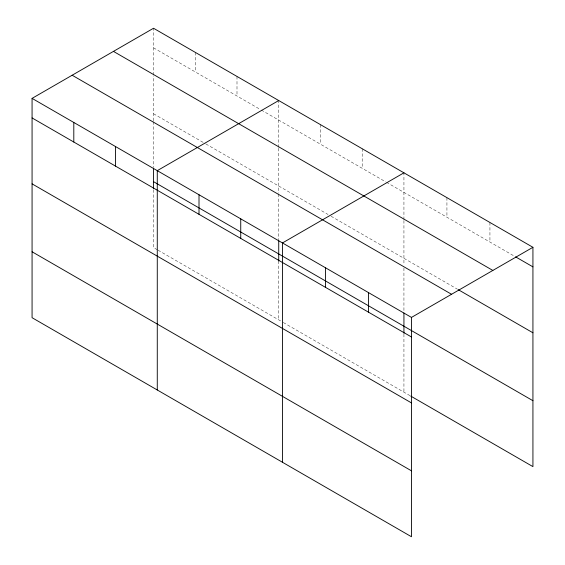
<?xml version="1.0" encoding="UTF-8"?>
<svg xmlns="http://www.w3.org/2000/svg" width="565" height="565" viewBox="0 0 565 565"><rect width="100%" height="100%" fill="white"/><g stroke="black" fill="none" stroke-linecap="round" stroke-linejoin="round"><path stroke-width="0.42" stroke-dasharray="2.83 2.12" d="M153.525 120.797L153.525 75.943M153.525 75.067L153.525 28.25M278.729 148.228L278.729 193.082M278.729 147.352L278.729 100.535M403.933 220.512L403.933 264.484M403.933 219.637L403.933 172.819M153.525 47.813L260.514 109.589M261.277 110.027L385.718 181.874M386.481 182.311L514.828 256.411M153.525 113.742L205.123 143.531M205.886 143.969L328.053 214.502M331.09 216.254L457.495 289.231M157.317 249.772L153.525 247.583L153.525 189.572M158.08 250.21L282.521 322.057M283.284 322.495L409.971 395.634M489.933 222.476L489.933 242.039M446.929 197.644L446.929 217.214M403.933 268.015L403.933 311.237M403.933 334.141L403.933 392.152M362.2 148.729L362.2 168.292M320.461 124.632L320.461 144.195M278.729 193.965L278.729 239.828M278.729 260.974L278.729 319.868M236.996 76.437L236.996 96.008M195.257 52.347L195.257 71.91M153.525 121.68L153.525 167.544"/><path stroke-width="0.85" d="M411.475 402.909L411.475 317.417L32.071 98.374L32.071 317.7L411.475 536.75L411.475 402.909L32.071 183.858M410.72 396.072L532.929 466.626L532.929 247.301L153.525 28.25L32.071 98.374M278.729 100.535L157.275 170.658L157.275 389.991M403.933 172.819L282.479 242.943L282.479 462.276M411.475 317.417L532.929 247.301M515.584 256.849L532.929 266.864M113.445 51.387L492.85 270.437M458.25 289.668L532.929 332.785M72.151 75.23L451.555 294.28M153.525 181.662L532.929 400.705M32.071 117.937L411.475 336.987M32.071 251.778L411.475 470.829M403.933 312.996L403.933 333.258M368.479 292.592L368.479 312.163M325.475 267.768L325.475 287.338M278.729 240.711L278.729 260.974M240.739 218.846L240.739 238.416M199.007 194.756L199.007 214.319M153.525 168.427L153.525 188.689M115.535 146.561L115.535 166.131M73.803 122.464L73.803 142.034"/></g></svg>
